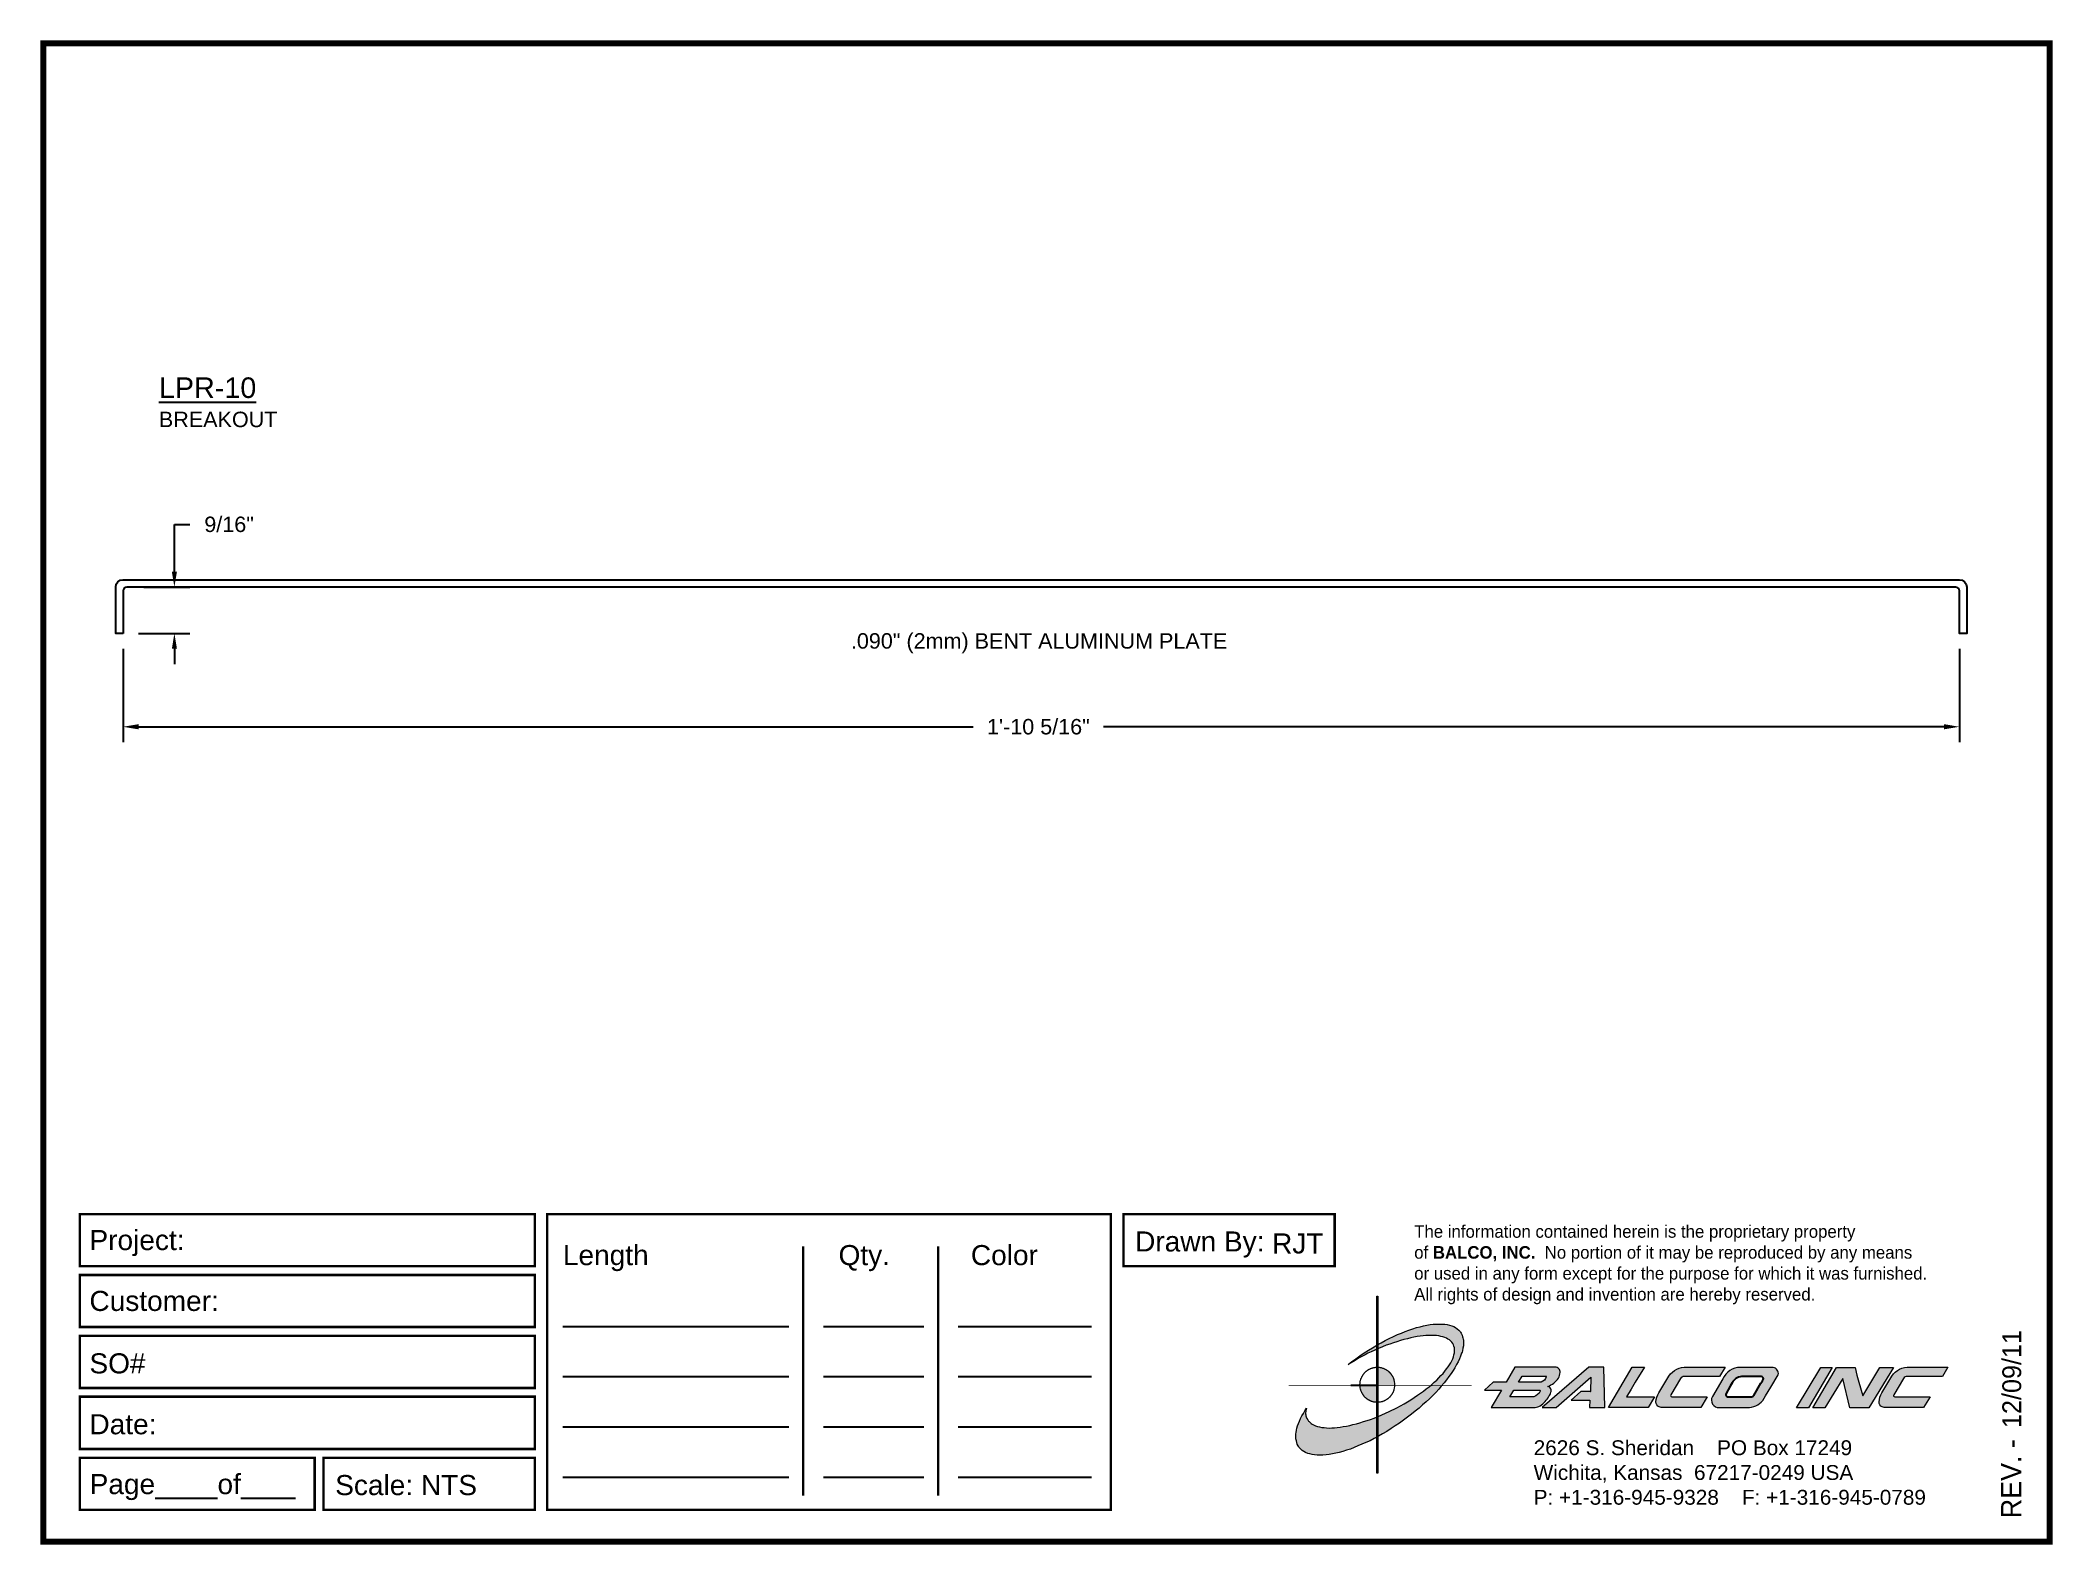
# Paper-space layout 'Breakout' of a CAD drawing. Header units: inches. Extents: x 0 to 10, y 0 to 7.5.
# The model-space entities are those that its viewports show. They can reach past a viewport. Long polylines and large blocks are cut down to what shows.
import ezdxf

# ---------------------------------------------------------------- set-up
doc = ezdxf.new("R2010")
doc.units = ezdxf.units.IN
doc.header["$MEASUREMENT"] = 0
for name, color, linetype in [('Border', 7, 'Continuous'), ('DIMENSIONS', 3, 'Continuous'), ('METALS', 7, 'Continuous'), ('TEXT', 2, 'Continuous')]:
    doc.layers.add(name, color=color, linetype=linetype)
doc.styles.add('ARIAL', font='arial.ttf')
doc.styles.add('Copyright', font='ERASDEMI.TTF')
doc.dimstyles.new('Arial', dxfattribs={"dimtxt": 0.1875, "dimasz": 0.1875, "dimexe": 0.1875, "dimexo": 0.1875, "dimgap": 0.1875, "dimtad": 0, "dimtih": 1, "dimtoh": 1, "dimdec": 4, "dimzin": 3, "dimdsep": 46, "dimlunit": 4, "dimtxsty": 'ARIAL', "dimcen": 0.125, "dimadec": 0, "dimazin": 0, "dimtfac": 1, "dimtdec": 4, "dimtofl": 0, "dimtmove": 0, "dimatfit": 3, "dimfxl": 0, "dimfrac": 2, "dimtolj": 1, "dimtzin": 0, "dimarcsym": 0})

# ---------------------------------------------------------------- blocks, each defined once
blk = doc.blocks.new('ACADlogo')
h = blk.add_hatch(color=256)
h.paths.add_polyline_path([(-3.346, 1.223), (-3.351, 1.223), (-3.351, 0.979), (-3.346, 0.982)])
h.paths.add_polyline_path([(-3.346, 0.961), (-3.351, 0.959), (-3.351, 0.868), (-3.346, 0.868)])
h.paths.add_polyline_path([(-3.346, 0.777), (-3.351, 0.777), (-3.351, 0.699), (-3.351, 0.695), (-3.35, 0.695), (-3.346, 0.695)])
h.paths.add_polyline_path([(-3.346, 0.864), (-3.346, 0.868), (-3.35, 0.868), (-3.351, 0.868), (-3.351, 0.777), (-3.346, 0.777), (-3.346, 0.778), (-3.348, 0.778)])
h.paths.add_polyline_path([(-3.346, 0.524), (-3.351, 0.521), (-3.351, 0.342), (-3.346, 0.342)])
h.paths.add_polyline_path([(-3.346, 0.695), (-3.351, 0.695), (-3.351, 0.621), (-3.346, 0.623)])
h.paths.add_polyline_path([(-3.346, 0.623), (-3.351, 0.621), (-3.351, 0.521), (-3.346, 0.524)])
h.paths.add_polyline_path([(-3.346, 0.982), (-3.351, 0.979), (-3.351, 0.959), (-3.346, 0.961)])
h = blk.add_hatch(color=175)
h.paths.add_polyline_path([(-3.518, 0.573), (-3.534, 0.571), (-3.548, 0.569), (-3.562, 0.567), (-3.576, 0.567), (-3.589, 0.566), (-3.602, 0.567), (-3.614, 0.568), (-3.625, 0.569), (-3.636, 0.572), (-3.646, 0.574), (-3.656, 0.577), (-3.664, 0.581), (-3.673, 0.585), (-3.679, 0.589), (-3.685, 0.595), (-3.688, 0.598), (-3.691, 0.6), (-3.695, 0.607), (-3.699, 0.614), (-3.703, 0.621), (-3.704, 0.626), (-3.705, 0.631), (-3.706, 0.637), (-3.706, 0.642), (-3.705, 0.648), (-3.705, 0.653), (-3.703, 0.659), (-3.702, 0.665), (-3.71, 0.652), (-3.717, 0.639), (-3.725, 0.626), (-3.731, 0.613), (-3.737, 0.601), (-3.741, 0.589), (-3.746, 0.577), (-3.749, 0.566), (-3.751, 0.555), (-3.753, 0.544), (-3.754, 0.538), (-3.754, 0.533), (-3.755, 0.523), (-3.754, 0.513), (-3.753, 0.508), (-3.752, 0.503), (-3.75, 0.494), (-3.748, 0.486), (-3.743, 0.477), (-3.74, 0.473), (-3.738, 0.469), (-3.734, 0.465), (-3.73, 0.461), (-3.723, 0.455), (-3.715, 0.449), (-3.706, 0.445), (-3.695, 0.44), (-3.685, 0.437), (-3.674, 0.434), (-3.661, 0.432), (-3.648, 0.431), (-3.634, 0.431), (-3.62, 0.431), (-3.604, 0.433), (-3.588, 0.435), (-3.572, 0.438), (-3.556, 0.441), (-3.538, 0.445), (-3.52, 0.449), (-3.503, 0.456), (-3.483, 0.461), (-3.464, 0.469), (-3.445, 0.477), (-3.426, 0.485), (-3.406, 0.494), (-3.385, 0.503), (-3.364, 0.514), (-3.351, 0.521), (-3.351, 0.621), (-3.364, 0.616), (-3.382, 0.609), (-3.4, 0.603), (-3.418, 0.598), (-3.436, 0.592), (-3.453, 0.587), (-3.47, 0.583), (-3.486, 0.579), (-3.503, 0.576)])
h.paths.add_polyline_path([(-3.215, 0.687), (-3.251, 0.667), (-3.289, 0.649), (-3.327, 0.631), (-3.345, 0.623), (-3.346, 0.623), (-3.346, 0.524), (-3.343, 0.525), (-3.323, 0.537), (-3.302, 0.549), (-3.28, 0.563), (-3.259, 0.577), (-3.238, 0.59), (-3.218, 0.605), (-3.198, 0.62), (-3.179, 0.635), (-3.16, 0.65), (-3.141, 0.665), (-3.123, 0.681), (-3.106, 0.696), (-3.089, 0.712), (-3.074, 0.727), (-3.058, 0.743), (-3.043, 0.759), (-3.03, 0.775), (-3.028, 0.777), (-3.085, 0.777), (-3.091, 0.772), (-3.105, 0.761), (-3.118, 0.75), (-3.134, 0.739), (-3.149, 0.729), (-3.165, 0.718), (-3.182, 0.707), (-3.198, 0.697)])
h.paths.add_polyline_path([(-2.921, 1.009), (-2.922, 1.015), (-2.924, 1.02), (-2.926, 1.029), (-2.931, 1.038), (-2.934, 1.043), (-2.936, 1.047), (-2.94, 1.05), (-2.943, 1.054), (-2.951, 1.06), (-2.959, 1.066), (-2.968, 1.071), (-2.978, 1.075), (-2.989, 1.079), (-3, 1.081), (-3.013, 1.083), (-3.026, 1.084), (-3.04, 1.084), (-3.054, 1.084), (-3.07, 1.083), (-3.085, 1.081), (-3.102, 1.079), (-3.118, 1.075), (-3.136, 1.07), (-3.153, 1.066), (-3.171, 1.06), (-3.191, 1.054), (-3.21, 1.047), (-3.229, 1.039), (-3.248, 1.031), (-3.268, 1.022), (-3.289, 1.012), (-3.31, 1.002), (-3.33, 0.991), (-3.346, 0.982), (-3.346, 0.961), (-3.342, 0.962), (-3.323, 0.971), (-3.305, 0.978), (-3.287, 0.984), (-3.268, 0.991), (-3.251, 0.996), (-3.234, 1.002), (-3.216, 1.007), (-3.199, 1.011), (-3.182, 1.015), (-3.167, 1.018), (-3.15, 1.021), (-3.136, 1.023), (-3.121, 1.025), (-3.107, 1.026), (-3.093, 1.026), (-3.079, 1.027), (-3.067, 1.026), (-3.054, 1.026), (-3.043, 1.025), (-3.032, 1.022), (-3.022, 1.02), (-3.013, 1.016), (-3.004, 1.013), (-2.997, 1.009), (-2.989, 1.005), (-2.983, 0.999), (-2.98, 0.996), (-2.978, 0.994), (-2.973, 0.987), (-2.969, 0.981), (-2.967, 0.973), (-2.965, 0.965), (-2.964, 0.957), (-2.964, 0.949), (-2.964, 0.944), (-2.965, 0.94), (-2.967, 0.93), (-2.969, 0.921), (-2.973, 0.911), (-2.978, 0.901), (-2.983, 0.891), (-2.989, 0.881), (-2.996, 0.871), (-3.004, 0.86), (-3.012, 0.849), (-3.021, 0.838), (-3.032, 0.827), (-3.042, 0.816), (-3.053, 0.805), (-3.065, 0.794), (-3.077, 0.783), (-3.085, 0.777), (-3.028, 0.777), (-3.016, 0.791), (-3.004, 0.806), (-2.992, 0.822), (-2.981, 0.837), (-2.971, 0.852), (-2.962, 0.866), (-2.954, 0.882), (-2.946, 0.896), (-2.939, 0.91), (-2.934, 0.924), (-2.929, 0.938), (-2.926, 0.944), (-2.925, 0.951), (-2.922, 0.963), (-2.92, 0.975), (-2.92, 0.982), (-2.919, 0.987), (-2.92, 0.999), (-2.92, 1.005)])
h.paths.add_polyline_path([(-3.372, 0.966), (-3.393, 0.953), (-3.415, 0.94), (-3.435, 0.925), (-3.455, 0.911), (-3.475, 0.897), (-3.494, 0.882), (-3.468, 0.898), (-3.439, 0.915), (-3.41, 0.93), (-3.396, 0.938), (-3.38, 0.945), (-3.351, 0.959), (-3.351, 0.979)])
h = blk.add_hatch(color=256)
h.paths.add_polyline_path([(-3.268, 0.814), (-3.27, 0.819), (-3.273, 0.824), (-3.276, 0.828), (-3.279, 0.833), (-3.282, 0.837), (-3.286, 0.841), (-3.29, 0.845), (-3.294, 0.849), (-3.298, 0.852), (-3.303, 0.855), (-3.308, 0.858), (-3.313, 0.86), (-3.318, 0.863), (-3.323, 0.864), (-3.328, 0.866), (-3.334, 0.867), (-3.339, 0.868), (-3.345, 0.868), (-3.346, 0.868), (-3.346, 0.777), (-3.335, 0.777), (-3.262, 0.777), (-3.262, 0.781), (-3.262, 0.787), (-3.263, 0.792), (-3.264, 0.798), (-3.265, 0.803), (-3.266, 0.808)])
h.paths.add_polyline_path([(-3.351, 0.777), (-3.436, 0.777), (-3.435, 0.773), (-3.435, 0.768), (-3.434, 0.762), (-3.432, 0.757), (-3.431, 0.752), (-3.428, 0.747), (-3.426, 0.742), (-3.423, 0.737), (-3.42, 0.732), (-3.417, 0.728), (-3.414, 0.723), (-3.41, 0.719), (-3.406, 0.716), (-3.401, 0.712), (-3.397, 0.709), (-3.392, 0.706), (-3.387, 0.704), (-3.382, 0.701), (-3.377, 0.699), (-3.372, 0.698), (-3.367, 0.696), (-3.361, 0.695), (-3.356, 0.695), (-3.351, 0.695)])
h.paths.add_polyline_path([(-3.346, 0.868), (-3.35, 0.868), (-3.351, 0.868), (-3.351, 0.777), (-3.346, 0.777)])
h = blk.add_hatch(color=256)
h.paths.add_polyline_path([(-2.438, 0.844, 0.412988), (-2.461, 0.869), (-2.663, 0.869), (-2.707, 0.794), (-2.771, 0.794), (-2.815, 0.755), (-2.73, 0.755), (-2.781, 0.668), (-2.563, 0.668, 0.107996), (-2.538, 0.677, 0.108939), (-2.494, 0.724, 0.080345), (-2.483, 0.745, 0.419497), (-2.499, 0.773, 0.149928), (-2.447, 0.815, 0.134283)])
h.paths.add_polyline_path([(-2.507, 0.821, -0.209012), (-2.532, 0.794), (-2.538, 0.794), (-2.646, 0.794), (-2.627, 0.825), (-2.51, 0.825, -0.56619)], flags=16)
h.paths.add_polyline_path([(-2.538, 0.75, -0.241309), (-2.569, 0.722), (-2.688, 0.722), (-2.669, 0.755), (-2.541, 0.755, -0.56619)], flags=16)
for points in [[(-2.285, 0.819), (-2.287, 0.748), (-2.335, 0.748), (-2.383, 0.705), (-2.29, 0.705), (-2.292, 0.668), (-2.215, 0.668), (-2.221, 0.869), (-2.295, 0.869), (-2.527, 0.668), (-2.458, 0.668)], [(-2.018, 0.869), (-2.079, 0.869), (-2.198, 0.668), (-2, 0.668), (-1.968, 0.722), (-2.107, 0.722), (-2.085, 0.759), (-2.064, 0.794)], [(-1.617, 0.869), (-1.807, 0.869, 0.270182), (-1.896, 0.825), (-1.946, 0.742, 0.109019), (-1.961, 0.695, 0.340665), (-1.945, 0.672, 0.129907), (-1.923, 0.668), (-1.738, 0.668), (-1.706, 0.722), (-1.878, 0.722), (-1.882, 0.722, -0.601242), (-1.887, 0.731), (-1.838, 0.813, -0.253048), (-1.821, 0.823), (-1.645, 0.823)], [(-1.083, 0.867), (-1.14, 0.867), (-1.261, 0.667), (-1.26, 0.667), (-1.202, 0.667)], [(-0.96, 0.83), (-0.969, 0.867), (-1.061, 0.867), (-1.179, 0.667), (-1.12, 0.667), (-1.031, 0.812), (-0.995, 0.667), (-0.9, 0.667), (-0.778, 0.867), (-0.846, 0.867), (-0.931, 0.727), (-0.951, 0.795)], [(-0.507, 0.869), (-0.697, 0.869, 0.270182), (-0.786, 0.825), (-0.836, 0.742, 0.109019), (-0.85, 0.695, 0.340665), (-0.835, 0.672, 0.129907), (-0.812, 0.668), (-0.628, 0.668), (-0.595, 0.722), (-0.768, 0.722), (-0.772, 0.722, -0.601242), (-0.777, 0.731), (-0.728, 0.813, -0.253048), (-0.71, 0.823), (-0.534, 0.823)], [(-3.346, 0.623), (-3.351, 0.621), (-3.351, 0.521), (-3.346, 0.524)]]:
    blk.add_hatch(color=256).paths.add_polyline_path(points)
h = blk.add_hatch(color=256)
h.paths.add_polyline_path([(-1.377, 0.868), (-1.383, 0.868), (-1.383, 0.868), (-1.44, 0.868), (-1.492, 0.868), (-1.541, 0.868, 0.297712), (-1.628, 0.811), (-1.68, 0.723, 0.585116), (-1.646, 0.668), (-1.506, 0.668, 0.210586), (-1.429, 0.703), (-1.415, 0.726), (-1.389, 0.769), (-1.352, 0.831, 0.4352)])
h.paths.add_polyline_path([(-1.437, 0.823, -0.603783), (-1.428, 0.805), (-1.431, 0.801), (-1.434, 0.796), (-1.438, 0.789), (-1.474, 0.728, -0.229001), (-1.489, 0.722), (-1.494, 0.722), (-1.501, 0.722), (-1.597, 0.722), (-1.604, 0.722, -0.492401), (-1.613, 0.734), (-1.601, 0.757), (-1.591, 0.775), (-1.582, 0.791, -0.238368), (-1.535, 0.823)], flags=16)
for q in [(-3.48, 0.777), (-3.351, 0.642)]:
    blk.add_line((-3.351, 0.777), q)
at = {"color": 7, "lineweight": 0}
for points in [[(-3.351, 1.223), (-3.346, 1.223), (-3.346, 0.342), (-3.351, 0.342), (-3.351, 1.223)], [(-2.292, 0.668), (-2.215, 0.668), (-2.221, 0.869), (-2.295, 0.869), (-2.527, 0.668), (-2.458, 0.668), (-2.285, 0.819), (-2.287, 0.748), (-2.286, 0.748), (-2.335, 0.748), (-2.383, 0.705), (-2.29, 0.705), (-2.292, 0.668), (-2.292, 0.668)], [(-2.198, 0.668), (-2.079, 0.869), (-2.018, 0.869), (-2.064, 0.794), (-2.085, 0.759), (-2.107, 0.722), (-1.968, 0.722), (-2, 0.668), (-2.198, 0.668), (-2.198, 0.668)], [(-1.383, 0.868), (-1.383, 0.868)], [(-1.261, 0.667), (-1.14, 0.867), (-1.083, 0.867), (-1.202, 0.667), (-1.26, 0.667), (-1.261, 0.667), (-1.261, 0.667)], [(-0.9, 0.667), (-0.995, 0.667), (-1.031, 0.812), (-1.12, 0.667), (-1.179, 0.667), (-1.061, 0.867), (-0.969, 0.867), (-0.96, 0.83), (-0.951, 0.795), (-0.931, 0.727), (-0.846, 0.867), (-0.778, 0.867), (-0.9, 0.667), (-0.9, 0.667)]]:
    blk.add_lwpolyline(points, dxfattribs=at)
at = {"color": 175, "lineweight": 0}
blk.add_lwpolyline([(-2.926, 1.029), (-2.924, 1.02), (-2.922, 1.015), (-2.921, 1.009), (-2.92, 1.005), (-2.92, 0.999), (-2.919, 0.987), (-2.92, 0.982), (-2.92, 0.975), (-2.922, 0.963), (-2.925, 0.951), (-2.926, 0.944), (-2.929, 0.938), (-2.934, 0.924), (-2.939, 0.91), (-2.946, 0.896), (-2.954, 0.882), (-2.962, 0.866), (-2.971, 0.852), (-2.981, 0.837), (-2.992, 0.822), (-3.004, 0.806), (-3.016, 0.791), (-3.03, 0.775), (-3.043, 0.759), (-3.058, 0.743), (-3.074, 0.727), (-3.089, 0.712), (-3.106, 0.696), (-3.123, 0.681), (-3.141, 0.665), (-3.16, 0.65), (-3.179, 0.635), (-3.198, 0.62), (-3.218, 0.605), (-3.238, 0.59), (-3.259, 0.577), (-3.28, 0.563), (-3.302, 0.549), (-3.323, 0.537), (-3.343, 0.525), (-3.364, 0.514), (-3.385, 0.503), (-3.406, 0.494), (-3.426, 0.485), (-3.445, 0.477), (-3.464, 0.469), (-3.483, 0.461), (-3.503, 0.456), (-3.52, 0.449), (-3.538, 0.445), (-3.556, 0.441), (-3.572, 0.438), (-3.588, 0.435), (-3.604, 0.433), (-3.62, 0.431), (-3.634, 0.431), (-3.648, 0.431), (-3.661, 0.432), (-3.674, 0.434), (-3.685, 0.437), (-3.695, 0.44), (-3.706, 0.445), (-3.715, 0.449), (-3.723, 0.455), (-3.73, 0.461), (-3.734, 0.465), (-3.738, 0.469), (-3.74, 0.473), (-3.743, 0.477), (-3.748, 0.486), (-3.75, 0.494), (-3.752, 0.503), (-3.753, 0.508), (-3.754, 0.513), (-3.755, 0.523), (-3.754, 0.533), (-3.754, 0.538), (-3.753, 0.544), (-3.751, 0.555), (-3.749, 0.566), (-3.746, 0.577), (-3.741, 0.589), (-3.737, 0.601), (-3.731, 0.613), (-3.725, 0.626), (-3.717, 0.639), (-3.71, 0.652), (-3.702, 0.665), (-3.703, 0.659), (-3.705, 0.653), (-3.705, 0.648), (-3.706, 0.642), (-3.706, 0.637), (-3.705, 0.631), (-3.704, 0.626), (-3.703, 0.621), (-3.699, 0.614), (-3.695, 0.607), (-3.691, 0.6), (-3.688, 0.598), (-3.685, 0.595), (-3.679, 0.589), (-3.673, 0.585), (-3.664, 0.581), (-3.656, 0.577), (-3.646, 0.574), (-3.636, 0.572), (-3.625, 0.569), (-3.614, 0.568), (-3.602, 0.567), (-3.589, 0.566), (-3.576, 0.567), (-3.562, 0.567), (-3.548, 0.569), (-3.534, 0.571), (-3.518, 0.573), (-3.503, 0.576), (-3.486, 0.579), (-3.47, 0.583), (-3.453, 0.587), (-3.436, 0.592), (-3.418, 0.598), (-3.4, 0.603), (-3.382, 0.609), (-3.364, 0.616), (-3.345, 0.623), (-3.327, 0.631), (-3.289, 0.649), (-3.251, 0.667), (-3.215, 0.687), (-3.198, 0.697), (-3.182, 0.707), (-3.165, 0.718), (-3.149, 0.729), (-3.134, 0.739), (-3.118, 0.75), (-3.105, 0.761), (-3.091, 0.772), (-3.077, 0.783), (-3.065, 0.794), (-3.053, 0.805), (-3.042, 0.816), (-3.032, 0.827), (-3.021, 0.838), (-3.012, 0.849), (-3.004, 0.86), (-2.996, 0.871), (-2.989, 0.881), (-2.983, 0.891), (-2.978, 0.901), (-2.973, 0.911), (-2.969, 0.921), (-2.967, 0.93), (-2.965, 0.94), (-2.964, 0.944), (-2.964, 0.949), (-2.964, 0.957), (-2.965, 0.965), (-2.967, 0.973), (-2.969, 0.981), (-2.973, 0.987), (-2.978, 0.994), (-2.98, 0.996), (-2.983, 0.999), (-2.989, 1.005), (-2.997, 1.009), (-3.004, 1.013), (-3.013, 1.016), (-3.022, 1.02), (-3.032, 1.022), (-3.043, 1.025), (-3.054, 1.026), (-3.067, 1.026), (-3.079, 1.027), (-3.093, 1.026), (-3.107, 1.026), (-3.121, 1.025), (-3.136, 1.023), (-3.15, 1.021), (-3.167, 1.018), (-3.182, 1.015), (-3.199, 1.011), (-3.216, 1.007), (-3.234, 1.002), (-3.251, 0.996), (-3.268, 0.991), (-3.287, 0.984), (-3.305, 0.978), (-3.323, 0.971), (-3.342, 0.962), (-3.38, 0.945), (-3.396, 0.938), (-3.41, 0.93), (-3.439, 0.915), (-3.468, 0.898), (-3.494, 0.882), (-3.475, 0.897), (-3.455, 0.911), (-3.435, 0.925), (-3.415, 0.94), (-3.393, 0.953), (-3.372, 0.966), (-3.351, 0.979), (-3.33, 0.991), (-3.31, 1.002), (-3.289, 1.012), (-3.268, 1.022), (-3.248, 1.031), (-3.229, 1.039), (-3.21, 1.047), (-3.191, 1.054), (-3.171, 1.06), (-3.153, 1.066), (-3.136, 1.07), (-3.118, 1.075), (-3.102, 1.079), (-3.085, 1.081), (-3.07, 1.083), (-3.054, 1.084), (-3.04, 1.084), (-3.026, 1.084), (-3.013, 1.083), (-3, 1.081), (-2.989, 1.079), (-2.978, 1.075), (-2.968, 1.071), (-2.959, 1.066), (-2.951, 1.06), (-2.943, 1.054), (-2.94, 1.05), (-2.936, 1.047), (-2.934, 1.043), (-2.931, 1.038), (-2.926, 1.029), (-2.926, 1.029)], dxfattribs=at)
at = {"color": 7, "lineweight": 0, "const_width": 0.0064}
blk.add_lwpolyline([(-3.262, 0.781), (-3.262, 0.787), (-3.263, 0.792), (-3.264, 0.798), (-3.265, 0.803), (-3.266, 0.808), (-3.268, 0.814), (-3.27, 0.819), (-3.273, 0.824), (-3.276, 0.828), (-3.279, 0.833), (-3.282, 0.837), (-3.286, 0.841), (-3.29, 0.845), (-3.294, 0.849), (-3.298, 0.852), (-3.303, 0.855), (-3.308, 0.858), (-3.313, 0.86), (-3.318, 0.863), (-3.323, 0.864), (-3.328, 0.866), (-3.334, 0.867), (-3.339, 0.868), (-3.345, 0.868), (-3.35, 0.868), (-3.356, 0.868), (-3.361, 0.867), (-3.367, 0.866), (-3.372, 0.865), (-3.377, 0.863), (-3.382, 0.862), (-3.387, 0.859), (-3.392, 0.857), (-3.397, 0.854), (-3.401, 0.851), (-3.406, 0.847), (-3.41, 0.843), (-3.414, 0.839), (-3.417, 0.835), (-3.42, 0.831), (-3.423, 0.826), (-3.426, 0.821), (-3.428, 0.816), (-3.431, 0.811), (-3.432, 0.806), (-3.434, 0.801), (-3.435, 0.795), (-3.435, 0.79), (-3.436, 0.784), (-3.436, 0.779), (-3.435, 0.773), (-3.435, 0.768), (-3.434, 0.762), (-3.432, 0.757), (-3.431, 0.752), (-3.428, 0.747), (-3.426, 0.742), (-3.423, 0.737), (-3.42, 0.732), (-3.417, 0.728), (-3.414, 0.723), (-3.41, 0.719), (-3.406, 0.716), (-3.401, 0.712), (-3.397, 0.709), (-3.392, 0.706), (-3.387, 0.704), (-3.382, 0.701), (-3.377, 0.699), (-3.372, 0.698), (-3.367, 0.696), (-3.361, 0.695), (-3.356, 0.695), (-3.35, 0.695), (-3.345, 0.695), (-3.339, 0.695), (-3.334, 0.696), (-3.328, 0.697), (-3.323, 0.698), (-3.318, 0.7), (-3.313, 0.702), (-3.308, 0.705), (-3.303, 0.708), (-3.298, 0.711), (-3.294, 0.714), (-3.29, 0.718), (-3.286, 0.721), (-3.282, 0.726), (-3.279, 0.73), (-3.276, 0.734), (-3.273, 0.739), (-3.27, 0.744), (-3.268, 0.749), (-3.266, 0.754), (-3.265, 0.76), (-3.264, 0.765), (-3.263, 0.77), (-3.262, 0.776), (-3.262, 0.781)], dxfattribs=at)
at = {"color": 7, "lineweight": 0}
for points in [[(-2.447, 0.815, 0.130368), (-2.438, 0.843, 0.448367), (-2.463, 0.869), (-2.663, 0.869), (-2.707, 0.794), (-2.771, 0.794), (-2.815, 0.755), (-2.73, 0.755), (-2.781, 0.668), (-2.563, 0.668, 0.107996), (-2.538, 0.677, 0.108939), (-2.494, 0.724, 0.077395), (-2.484, 0.744, 0.430878), (-2.499, 0.773, 0.149928)], [(-2.507, 0.821, -0.209012), (-2.532, 0.794), (-2.538, 0.794), (-2.646, 0.794), (-2.627, 0.825), (-2.512, 0.825), (-2.509, 0.825, -0.531288)], [(-1.838, 0.813), (-1.887, 0.731, 0.587385), (-1.882, 0.722), (-1.878, 0.722), (-1.706, 0.722), (-1.738, 0.668), (-1.923, 0.668, -0.129907), (-1.945, 0.672, -0.349839), (-1.961, 0.696, -0.107341), (-1.946, 0.742), (-1.896, 0.825, -0.270182), (-1.807, 0.869), (-1.617, 0.869), (-1.645, 0.823), (-1.821, 0.823, 0.252436)], [(-1.68, 0.723, 0.585116), (-1.646, 0.668), (-1.506, 0.668, 0.210586), (-1.429, 0.703), (-1.415, 0.726), (-1.389, 0.769), (-1.352, 0.831, 0.4352), (-1.377, 0.868), (-1.383, 0.868), (-1.383, 0.868), (-1.44, 0.868), (-1.492, 0.868), (-1.541, 0.868, 0.297712), (-1.628, 0.811)], [(-0.728, 0.813), (-0.777, 0.731, 0.587385), (-0.772, 0.722), (-0.768, 0.722), (-0.595, 0.722), (-0.628, 0.668), (-0.812, 0.668, -0.129907), (-0.835, 0.672, -0.349839), (-0.85, 0.696, -0.107341), (-0.836, 0.742), (-0.786, 0.825, -0.270182), (-0.697, 0.869), (-0.507, 0.869), (-0.534, 0.823), (-0.71, 0.823, 0.252436)], [(-2.569, 0.722), (-2.688, 0.722), (-2.669, 0.755), (-2.543, 0.755), (-2.54, 0.755, -0.531288), (-2.538, 0.75, -0.241309)]]:
    blk.add_lwpolyline(points, format="xyb", close=True, dxfattribs=at)
blk.add_lwpolyline([(-1.437, 0.823), (-1.535, 0.823, 0.238368), (-1.582, 0.791), (-1.591, 0.775), (-1.601, 0.757), (-1.613, 0.734, 0.490298), (-1.604, 0.722), (-1.597, 0.722), (-1.501, 0.722), (-1.494, 0.722), (-1.489, 0.722, 0.229001), (-1.474, 0.728), (-1.438, 0.789), (-1.434, 0.796), (-1.431, 0.801), (-1.428, 0.805, 0.603783)], format="xyb", close=True)
blk.add_lwpolyline([(-2.879, 0.777, 0.00455, 0.00455, 0), (-3.791, 0.777, 0.00183, 0.00183, 0), (-3.791, 0.777, 0.00183, 0.00183, 0)], format="xyseb", dxfattribs=at)
blk = doc.blocks.new('Quantity Data')
at = {"layer": 'Border', "color": 253}
for p, q in [((2.755, 1.254), (3.881, 1.254)), ((4.054, 1.254), (4.553, 1.254)), ((4.725, 1.254), (5.389, 1.254)), ((2.755, 1.004), (3.881, 1.004)), ((4.054, 1.004), (4.553, 1.004)), ((4.725, 1.004), (5.389, 1.004)), ((2.755, 0.754), (3.881, 0.754)), ((4.054, 0.754), (4.553, 0.754)), ((4.725, 0.754), (5.389, 0.754)), ((2.755, 0.504), (3.881, 0.504)), ((4.054, 0.504), (4.553, 0.504)), ((4.725, 0.504), (5.389, 0.504))]:
    blk.add_line(p, q, dxfattribs=at)
at = {"layer": 'Border', "const_width": 0.0125}
blk.add_lwpolyline([(5.485, 0.341), (2.678, 0.341), (2.678, 1.813), (5.485, 1.813)], close=True, dxfattribs=at)
for points in [[(3.953, 1.653), (3.953, 0.412)], [(4.625, 1.653), (4.625, 0.412)]]:
    blk.add_lwpolyline(points, dxfattribs=at)
at = {"layer": 'Border', "style": 'ARIAL'}
for s, p in [('Length', (2.756, 1.559)), ('Qty.', (4.129, 1.559)), ('Color', (4.788, 1.559))]:
    blk.add_text(s, height=0.1, dxfattribs=at).set_placement(p)
blk = doc.blocks.new('Drawn By')
at = {"layer": 'Border', "const_width": 0.0125}
blk.add_lwpolyline([(5.38, 1.813), (6.432, 1.813), (6.432, 1.554), (5.38, 1.554)], close=True, dxfattribs=at)
at = {"layer": 'Border', "style": 'ARIAL'}
blk.add_text('Drawn By: ', height=0.1, dxfattribs=at).set_placement((5.438, 1.627))
blk.add_attdef('XXX', (6.12, 1.617), '', height=0.1, dxfattribs=at)
blk = doc.blocks.new('Project Info')
at = {"layer": 'Border', "const_width": 0.0125}
for points in [[(0.182, 1.813), (2.448, 1.813), (2.448, 1.554), (0.182, 1.554)], [(0.182, 1.51), (2.448, 1.51), (2.448, 1.251), (0.182, 1.251)], [(0.182, 1.207), (2.448, 1.207), (2.448, 0.947), (0.182, 0.947)], [(0.182, 0.904), (2.448, 0.904), (2.448, 0.644), (0.182, 0.644)], [(0.182, 0.6), (1.352, 0.6), (1.352, 0.341), (0.182, 0.341)], [(1.396, 0.6), (2.448, 0.6), (2.448, 0.341), (1.396, 0.341)]]:
    blk.add_lwpolyline(points, close=True, dxfattribs=at)
at = {"layer": 'Border', "style": 'ARIAL'}
for s, p in [('Project:', (0.23, 1.634)), ('Customer:', (0.23, 1.331)), ('SO#', (0.23, 1.02)), ('Date:', (0.23, 0.717)), ('Page%%u        %%uof%%u       ', (0.231, 0.419)), ('Scale: NTS', (1.454, 0.414))]:
    blk.add_text(s, height=0.1, dxfattribs=at).set_placement(p)
blk = doc.blocks.new('REV')
at = {"style": 'Copyright'}
blk.add_text('REV. -', height=0.1, rotation=90, dxfattribs=at).set_placement((-0.142, 0.117))
at = {"style": 'Copyright', "flags": 4}
blk.add_attdef('REVISIONDATE', (-0.142, 0.566), '', height=0.0938, rotation=90, dxfattribs=at)
blk = doc.blocks.new('*D17')
at = {"layer": 'Defpoints', "color": 0}
for p in [(34.676, 8.284), (34.614, 7.721), (35.237, 7.721)]:
    blk.add_point(p, dxfattribs=at)
at = {"layer": 'DIMENSIONS', "color": 0, "lineweight": -2}
for p, q in [((35.237, 8.471), (35.237, 9.045)), ((35.237, 9.045), (35.425, 9.045)), ((34.864, 8.284), (35.425, 8.284)), ((34.801, 7.721), (35.425, 7.721)), ((35.237, 7.534), (35.237, 7.346))]:
    blk.add_line(p, q, dxfattribs=at)
at = {"layer": 'DIMENSIONS', "color": 0}
for points in [[(35.206, 8.471), (35.268, 8.471), (35.237, 8.284)], [(35.206, 7.534), (35.268, 7.534), (35.237, 7.721)]]:
    blk.add_solid(points, dxfattribs=at)
at = {"layer": 'DIMENSIONS', "color": 0, "insert": (35.902, 9.045), "char_height": 0.1875, "attachment_point": 5, "style": 'ARIAL'}
blk.add_mtext('\\A1;9/16"', dxfattribs=at)
blk = doc.blocks.new('*D18')
at = {"layer": 'Defpoints', "color": 0}
for p in [(34.614, 7.721), (56.934, 7.721), (56.934, 6.586)]:
    blk.add_point(p, dxfattribs=at)
at = {"layer": 'DIMENSIONS', "color": 0, "lineweight": -2}
for p, q in [((34.614, 7.534), (34.614, 6.399)), ((56.934, 7.534), (56.934, 6.399)), ((34.801, 6.586), (44.947, 6.586)), ((56.746, 6.586), (46.531, 6.586))]:
    blk.add_line(p, q, dxfattribs=at)
at = {"layer": 'DIMENSIONS', "color": 0}
for points in [[(34.801, 6.618), (34.801, 6.555), (34.614, 6.586)], [(56.746, 6.618), (56.746, 6.555), (56.934, 6.586)]]:
    blk.add_solid(points, dxfattribs=at)
at = {"layer": 'DIMENSIONS', "color": 0, "insert": (45.739, 6.586), "char_height": 0.1875, "attachment_point": 5, "style": 'ARIAL'}
blk.add_mtext('\\A1;1\'-10 5/16"', dxfattribs=at)

msp = doc.modelspace()

# ---------------------------------------------------------------- linework, layer by layer
at = {"layer": 'METALS'}
msp.add_lwpolyline([(34.61371, 7.72119), (34.52371, 7.72119), (34.52371, 8.28369, -0.41421356), (34.61371, 8.37369), (56.93373, 8.37369, -0.41421356), (57.02373, 8.28369), (57.02373, 7.72119), (56.93373, 7.72119), (56.93373, 8.23869, 0.41421356), (56.88873, 8.28369), (34.65871, 8.28369, 0.41421356), (34.61371, 8.23869), (34.61371, 7.72119)], format="xyb", dxfattribs=at)

# ---------------------------------------------------------------- texts
at = {"layer": 'TEXT', "insert": (35.04842, 10.8315), "char_height": 0.25, "width": 5.28125, "attachment_point": 1, "style": 'ARIAL'}
msp.add_mtext('{\\LLPR-10\\P\\H0.75x;\\lBREAKOUT}', dxfattribs=at)
at = {"layer": 'TEXT', "insert": (43.45969, 7.60127), "char_height": 0.1875, "attachment_point": 4, "style": 'ARIAL'}
msp.add_mtext('.090" (2mm) BENT ALUMINUM PLATE', dxfattribs=at)

# ---------------------------------------------------------------- dimensions: what is measured, and where the dimension line sits
at = {"layer": 'DIMENSIONS'}
dim = msp.add_linear_dim(base=(35.23706, 7.72119), p1=(34.67621, 8.28369), p2=(34.61371, 7.72119), angle=90, dimstyle='Arial', dxfattribs=at)
dim.commit()
dim.dimension.update_dxf_attribs({"geometry": '*D17', "text_midpoint": (35.90188, 9.04496), "dimtype": 160})
dim = msp.add_linear_dim(base=(56.93373, 6.5864), p1=(34.61371, 7.72119), p2=(56.93373, 7.72119), dimstyle='Arial', dxfattribs=at)
dim.commit()
dim.dimension.update_dxf_attribs({"geometry": '*D18', "text_midpoint": (45.73872, 6.5864), "dimtype": 160})

psp = doc.layouts.new('Breakout')

# ---------------------------------------------------------------- linework, layer by layer
at = {"layer": 'Border', "const_width": 0.03}
psp.add_lwpolyline([(0.015, 7.476), (10.008, 7.476), (10.008, 0.015), (0.015, 0.015)], close=True, dxfattribs=at)

# ---------------------------------------------------------------- block references
for name, p in [('Project Info', (0.015, -0.167)), ('Quantity Data', (-0.153, -0.167))]:
    psp.add_blockref(name, p)
psp.add_blockref('Drawn By', (0.015, -0.167)).add_auto_attribs({'XXX': 'RJT'})
at = {"layer": 'Border'}
psp.add_blockref('ACADlogo', (10.008, 0.015), dxfattribs=at)
at = {"layer": 'TEXT'}
psp.add_blockref('REV', (10.008, 0.015), dxfattribs=at).add_auto_attribs({'REVISIONDATE': '12/09/11'})

# ---------------------------------------------------------------- texts
at = {"insert": (6.843, 1.591), "char_height": 0.0625, "width": 50.295, "attachment_point": 1, "style": 'Copyright'}
psp.add_mtext('The information contained herein is the proprietary property\\Pof {\\fEras Bold ITC|b0|i0|c0|p34;BALCO, INC.}  No portion of it may be reproduced by any means\\Por used in any form except for the purpose for which it was furnished.\\PAll rights of design and invention are hereby reserved.', dxfattribs=at)
at = {"layer": 'Border', "insert": (7.438, 0.52), "char_height": 0.074, "width": 2.3438, "attachment_point": 1, "style": 'ARIAL'}
psp.add_mtext('2626 S. Sheridan    PO Box 17249\\PWichita, Kansas  67217-0249 USA \\PP: +1-316-945-9328    F: +1-316-945-0789', dxfattribs=at)

# ---------------------------------------------------------------- viewports
at = {"layer": 'Border'}
psp.add_viewport(center=(5.012, 3.745), size=(9.993, 7.46055), view_center_point=(45.83841, 5.78672), view_height=18.2078581, dxfattribs=at)

doc.saveas('drawing.dxf')
